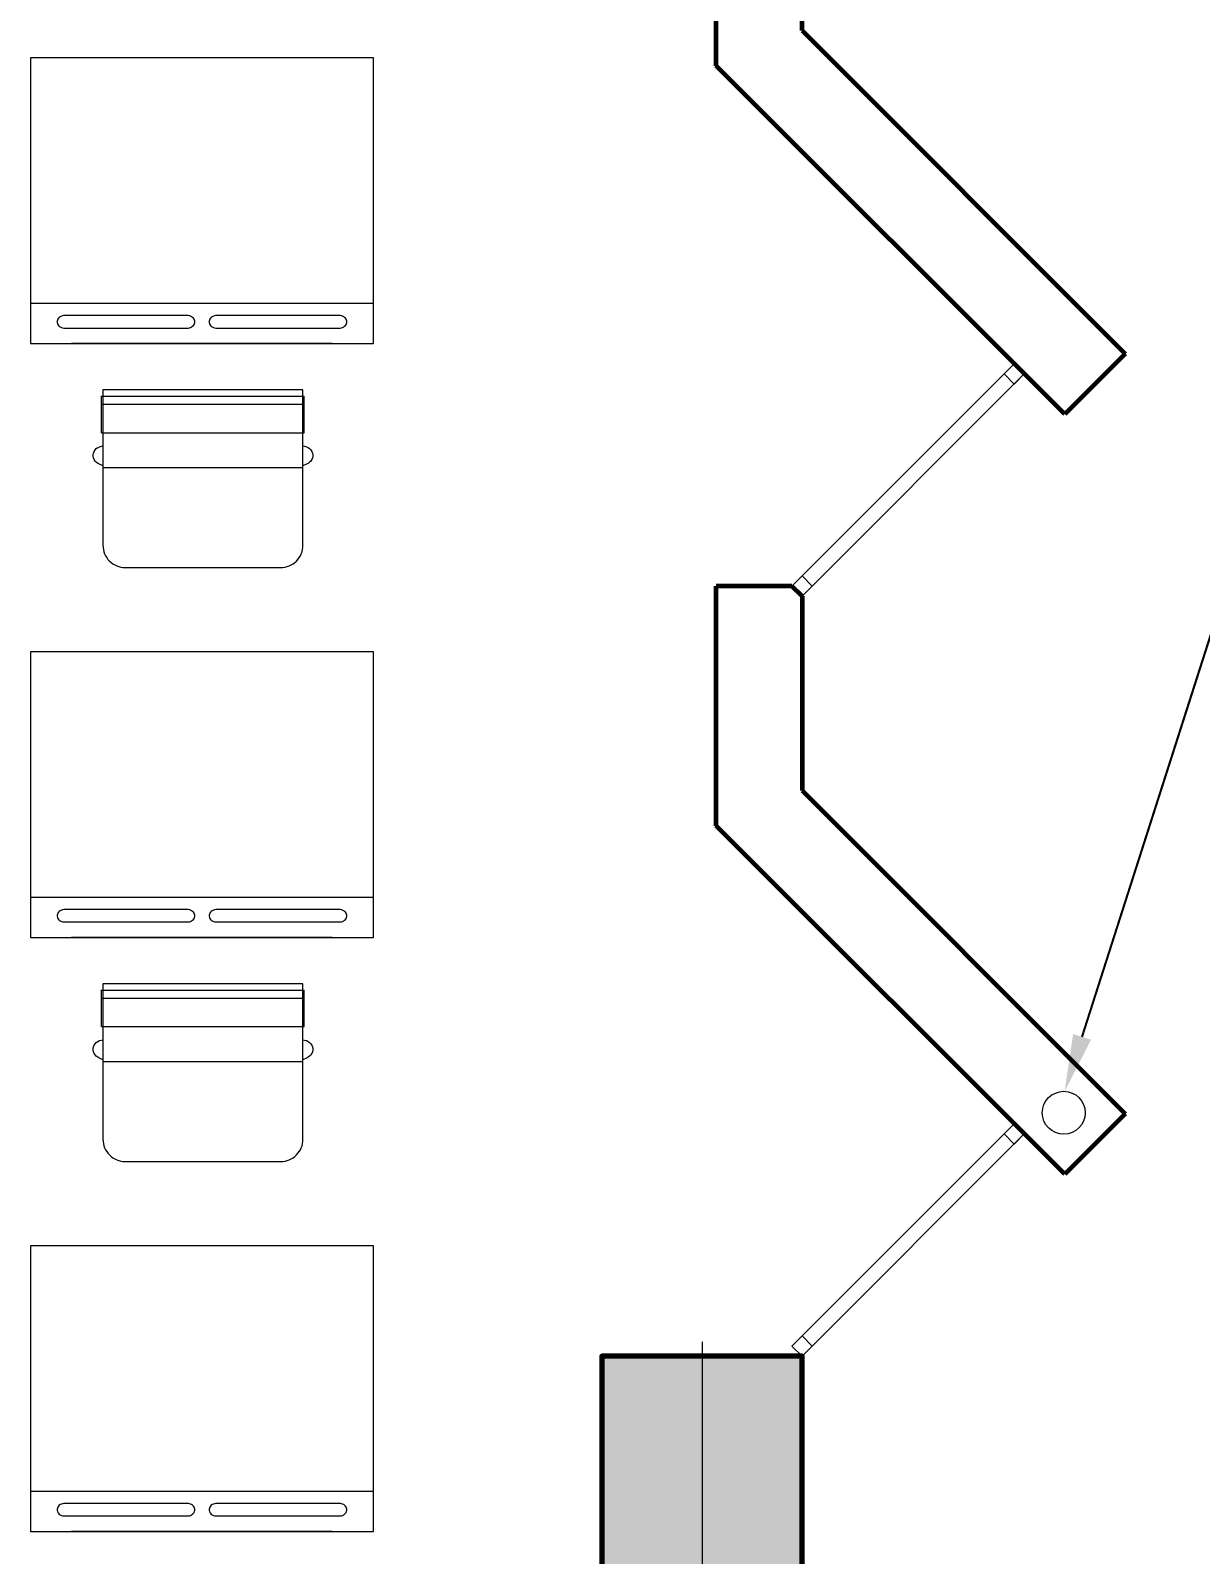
# Model space of a CAD drawing. Header units: millimetres. Extents: x 1 to 121, y 0 to 90.
# Drawn here: x 102.924 to 104.971, y 41.716 to 44.383 of the extents above; entities that cross this region are included whole.
import ezdxf
from ezdxf import colors
from ezdxf.entities.mleader import LeaderData, LeaderLine
from ezdxf.math import Vec2, Vec3

# ---------------------------------------------------------------- set-up
doc = ezdxf.new("R2010")
doc.units = ezdxf.units.MM
for name, color, linetype, lineweight in [('COLUMNAS 50', 32, 'Continuous', 70), ('Equipamiento SR', 23, 'Continuous', 0), ('Letras El', 9, 'Continuous', 5), ('letras sr', 7, 'Continuous', 5), ('Muros el', 144, 'Continuous', 60), ('tuberia de montantes', 10, 'Continuous', 0), ('Vanos', 140, 'Continuous', 5)]:
    doc.layers.add(name, color=color, linetype=linetype, lineweight=lineweight)
doc.layers.add('Mobiliario', color=7, linetype='Continuous', lineweight=0, true_color=0x7f7f7f)
doc.styles.add('Generales', font='trebuc.ttf', dxfattribs={"height": 0.1})

# ---------------------------------------------------------------- blocks, each defined once
blk = doc.blocks.new('Columna 1.10 x0.30')
at = {"true_color": 0xc7c8ca}
h = blk.add_hatch(color=9, dxfattribs=at)
h.dxf.hatch_style = 1
h.paths.add_polyline_path([(-234.8493, 113.8066), (-235.9493, 113.8066), (-235.9493, 113.4566), (-234.8493, 113.4566)])
h.paths.add_polyline_path([(-235.3906, 113.6316, -1), (-235.408, 113.6316, -1)], flags=16)
at = {"layer": 'COLUMNAS 50', "color": 1, "linetype": 'Continuous', "lineweight": 5}
for p, q in [((-235.3993, 113.8732), (-235.3993, 113.6932)), ((-235.9743, 113.6316), (-235.4443, 113.6316)), ((-234.8243, 113.6316), (-235.3543, 113.6316)), ((-235.3993, 113.5616), (-235.3993, 113.3816))]:
    blk.add_line(p, q, dxfattribs=at)
at = {"layer": 'COLUMNAS 50', "linetype": 'Continuous'}
blk.add_lwpolyline([(-235.9493, 113.4566), (-234.8493, 113.4566), (-234.8493, 113.8066), (-235.9493, 113.8066)], close=True, dxfattribs=at)
at = {"layer": 'COLUMNAS 50', "color": 1, "linetype": 'Continuous', "lineweight": 5}
blk.add_circle((-235.3993, 113.6316), 0.00871, dxfattribs=at)
blk.add_point((-235.3993, 113.6316), dxfattribs=at)
blk = doc.blocks.new('A$C3A47622C')
at = {"layer": 'Mobiliario', "linetype": 'Continuous'}
for p, q in [((0.0997, 0.3732), (0.1012, 0.3762)), ((0.1012, 0.3762), (0.1031, 0.3788)), ((0.1031, 0.3788), (0.1053, 0.381)), ((0.1053, 0.381), (0.1079, 0.3828)), ((0.1079, 0.3828), (0.1107, 0.384)), ((0.1107, 0.384), (0.1136, 0.3846)), ((0.1136, 0.3846), (0.1165, 0.3846)), ((0.1165, 0.3846), (0.1194, 0.384)), ((0.1194, 0.384), (0.1222, 0.3828)), ((0.1222, 0.3828), (0.1248, 0.381)), ((0.1248, 0.381), (0.127, 0.3788)), ((0.127, 0.3788), (0.1289, 0.3762)), ((0.1289, 0.3762), (0.1297, 0.3747)), ((0.1297, 0.3747), (0.1333, 0.3673)), ((0.0251, 0.3696), (0.0111, 0.3696)), ((0.0111, 0.015), (0.0111, 0.3696)), ((0.0752, 0.3696), (0.0251, 0.3696)), ((0.0251, 0.015), (0.0251, 0.3696)), ((0.0752, 0.015), (0.0752, 0.3696)), ((0.0983, 0.3673), (0.0987, 0.37)), ((0.0987, 0.37), (0.0997, 0.3732)), ((0.0752, 0.015), (0.0108, 0.015)), ((0.0987, 0.0146), (0.0983, 0.0173)), ((0.0997, 0.0113), (0.0987, 0.0146)), ((0.1012, 0.0084), (0.0997, 0.0113)), ((0.1031, 0.0057), (0.1012, 0.0084)), ((0.1053, 0.0035), (0.1031, 0.0057)), ((0.1079, 0.0018), (0.1053, 0.0035)), ((0.1107, 0.0006), (0.1079, 0.0018)), ((0.1136, 0), (0.1107, 0.0006)), ((0.1165, 0), (0.1136, 0)), ((0.1194, 0.0006), (0.1165, 0)), ((0.1222, 0.0018), (0.1194, 0.0006)), ((0.1248, 0.0035), (0.1222, 0.0018)), ((0.127, 0.0057), (0.1248, 0.0035)), ((0.1289, 0.0084), (0.127, 0.0057)), ((0.1297, 0.0099), (0.1289, 0.0084)), ((0.1333, 0.0173), (0.1297, 0.0099))]:
    blk.add_line(p, q, dxfattribs=at)
at = {"layer": 'Mobiliario'}
blk.add_line((0.1361, 0.0173), (0.1361, 0.3673), dxfattribs=at)
at = {"layer": 'Mobiliario', "linetype": 'Continuous'}
blk.add_lwpolyline([(0, 0.0173), (0.2722, 0.0173, 0.414214), (0.3111, 0.0562), (0.3111, 0.3284, 0.414214), (0.2722, 0.3673), (0, 0.3673), (0, 0.0173)], format="xyb", dxfattribs=at)

msp = doc.modelspace()

# ---------------------------------------------------------------- linework, layer by layer
at = {"layer": 'Equipamiento SR', "linetype": 'Continuous'}
for p, q in [((102.9241, 44.3349), (102.9241, 43.8349)), ((103.5241, 44.3349), (102.9241, 44.3349)), ((103.5241, 43.8349), (103.5241, 44.3349)), ((102.9241, 43.9054), (103.5241, 43.9054)), ((103.5091, 43.9054), (103.5091, 43.9049)), ((102.9712, 43.8756), (102.9708, 43.8738)), ((102.972, 43.8774), (102.9712, 43.8756)), ((102.9731, 43.8791), (102.972, 43.8774)), ((102.9745, 43.8805), (102.9731, 43.8791)), ((102.9762, 43.8817), (102.9745, 43.8805)), ((102.9781, 43.8827), (102.9762, 43.8817)), ((102.9802, 43.8833), (102.9781, 43.8827)), ((102.9824, 43.8837), (102.9802, 43.8833)), ((102.9835, 43.8837), (102.9824, 43.8837)), ((103.1988, 43.8837), (102.9835, 43.8837)), ((103.1999, 43.8837), (103.1988, 43.8837)), ((103.2021, 43.8833), (103.1999, 43.8837)), ((103.2042, 43.8827), (103.2021, 43.8833)), ((103.2061, 43.8817), (103.2042, 43.8827)), ((103.2078, 43.8805), (103.2061, 43.8817)), ((103.2092, 43.8791), (103.2078, 43.8805)), ((103.2103, 43.8774), (103.2092, 43.8791)), ((103.2111, 43.8756), (103.2103, 43.8774)), ((103.2115, 43.8738), (103.2111, 43.8756)), ((103.2372, 43.8756), (103.2368, 43.8738)), ((103.2379, 43.8774), (103.2372, 43.8756)), ((103.239, 43.8791), (103.2379, 43.8774)), ((103.2405, 43.8805), (103.239, 43.8791)), ((103.2422, 43.8817), (103.2405, 43.8805)), ((103.2441, 43.8827), (103.2422, 43.8817)), ((103.2462, 43.8833), (103.2441, 43.8827)), ((103.2484, 43.8837), (103.2462, 43.8833)), ((103.2495, 43.8837), (103.2484, 43.8837)), ((103.4648, 43.8837), (103.2495, 43.8837)), ((103.4659, 43.8837), (103.4648, 43.8837)), ((103.4681, 43.8833), (103.4659, 43.8837)), ((103.4702, 43.8827), (103.4681, 43.8833)), ((103.4721, 43.8817), (103.4702, 43.8827)), ((103.4738, 43.8805), (103.4721, 43.8817)), ((103.4752, 43.8791), (103.4738, 43.8805)), ((103.4763, 43.8774), (103.4752, 43.8791)), ((103.4771, 43.8756), (103.4763, 43.8774)), ((103.4774, 43.8738), (103.4771, 43.8756)), ((102.9708, 43.8738), (102.9708, 43.8719)), ((102.9708, 43.8719), (102.9712, 43.87)), ((102.9712, 43.87), (102.972, 43.8682)), ((102.972, 43.8682), (102.9731, 43.8666)), ((102.9731, 43.8666), (102.9745, 43.8651)), ((102.9745, 43.8651), (102.9762, 43.8639)), ((102.9762, 43.8639), (102.9781, 43.863)), ((102.9781, 43.863), (102.9802, 43.8623)), ((102.9802, 43.8623), (102.9824, 43.862)), ((102.9824, 43.862), (102.9835, 43.862)), ((102.9835, 43.862), (103.1988, 43.862)), ((103.1988, 43.862), (103.1999, 43.862)), ((103.1999, 43.862), (103.2021, 43.8623)), ((103.2021, 43.8623), (103.2042, 43.863)), ((103.2042, 43.863), (103.2061, 43.8639)), ((103.2061, 43.8639), (103.2078, 43.8651)), ((103.2078, 43.8651), (103.2092, 43.8666)), ((103.2092, 43.8666), (103.2103, 43.8682)), ((103.2103, 43.8682), (103.2111, 43.87)), ((103.2111, 43.87), (103.2115, 43.8719)), ((103.2115, 43.8719), (103.2115, 43.8738)), ((103.2368, 43.8738), (103.2368, 43.8719)), ((103.2368, 43.8719), (103.2372, 43.87)), ((103.2372, 43.87), (103.2379, 43.8682)), ((103.2379, 43.8682), (103.239, 43.8666)), ((103.239, 43.8666), (103.2405, 43.8651)), ((103.2405, 43.8651), (103.2422, 43.8639)), ((103.2422, 43.8639), (103.2441, 43.863)), ((103.2441, 43.863), (103.2462, 43.8623)), ((103.2462, 43.8623), (103.2484, 43.862)), ((103.2484, 43.862), (103.2495, 43.862)), ((103.2495, 43.862), (103.4648, 43.862)), ((103.4648, 43.862), (103.4659, 43.862)), ((103.4659, 43.862), (103.4681, 43.8623)), ((103.4681, 43.8623), (103.4702, 43.863)), ((103.4702, 43.863), (103.4721, 43.8639)), ((103.4721, 43.8639), (103.4738, 43.8651)), ((103.4738, 43.8651), (103.4752, 43.8666)), ((103.4752, 43.8666), (103.4763, 43.8682)), ((103.4763, 43.8682), (103.4771, 43.87)), ((103.4771, 43.87), (103.4774, 43.8719)), ((103.4774, 43.8719), (103.4774, 43.8738)), ((102.9241, 43.8349), (103.5241, 43.8349)), ((103.4521, 43.8349), (102.9961, 43.8349)), ((102.9241, 43.2955), (102.9241, 42.7955)), ((103.5241, 43.2955), (102.9241, 43.2955)), ((103.5241, 42.7955), (103.5241, 43.2955)), ((102.9241, 42.8659), (103.5241, 42.8659)), ((103.5091, 42.8659), (103.5091, 42.8655)), ((102.9712, 42.8362), (102.9708, 42.8343)), ((102.9708, 42.8343), (102.9708, 42.8325)), ((102.972, 42.838), (102.9712, 42.8362)), ((102.9731, 42.8396), (102.972, 42.838)), ((102.9745, 42.8411), (102.9731, 42.8396)), ((102.9762, 42.8423), (102.9745, 42.8411)), ((102.9781, 42.8433), (102.9762, 42.8423)), ((102.9802, 42.8439), (102.9781, 42.8433)), ((102.9824, 42.8442), (102.9802, 42.8439)), ((102.9835, 42.8442), (102.9824, 42.8442)), ((103.1988, 42.8442), (102.9835, 42.8442)), ((103.1999, 42.8442), (103.1988, 42.8442)), ((103.2021, 42.8439), (103.1999, 42.8442)), ((103.2042, 42.8433), (103.2021, 42.8439)), ((103.2061, 42.8423), (103.2042, 42.8433)), ((103.2078, 42.8411), (103.2061, 42.8423)), ((103.2092, 42.8396), (103.2078, 42.8411)), ((103.2103, 42.838), (103.2092, 42.8396)), ((103.2111, 42.8362), (103.2103, 42.838)), ((103.2115, 42.8343), (103.2111, 42.8362)), ((103.2115, 42.8325), (103.2115, 42.8343)), ((103.2372, 42.8362), (103.2368, 42.8343)), ((103.2368, 42.8343), (103.2368, 42.8325)), ((103.2379, 42.838), (103.2372, 42.8362)), ((103.239, 42.8396), (103.2379, 42.838)), ((103.2405, 42.8411), (103.239, 42.8396)), ((103.2422, 42.8423), (103.2405, 42.8411)), ((103.2441, 42.8433), (103.2422, 42.8423)), ((103.2462, 42.8439), (103.2441, 42.8433)), ((103.2484, 42.8442), (103.2462, 42.8439)), ((103.2495, 42.8442), (103.2484, 42.8442)), ((103.4648, 42.8442), (103.2495, 42.8442)), ((103.4659, 42.8442), (103.4648, 42.8442)), ((103.4681, 42.8439), (103.4659, 42.8442)), ((103.4702, 42.8433), (103.4681, 42.8439)), ((103.4721, 42.8423), (103.4702, 42.8433)), ((103.4738, 42.8411), (103.4721, 42.8423)), ((103.4752, 42.8396), (103.4738, 42.8411)), ((103.4763, 42.838), (103.4752, 42.8396)), ((103.4771, 42.8362), (103.4763, 42.838)), ((103.4774, 42.8343), (103.4771, 42.8362)), ((103.4774, 42.8325), (103.4774, 42.8343)), ((102.9708, 42.8325), (102.9712, 42.8306)), ((102.9712, 42.8306), (102.972, 42.8288)), ((102.972, 42.8288), (102.9731, 42.8272)), ((102.9731, 42.8272), (102.9745, 42.8257)), ((102.9745, 42.8257), (102.9762, 42.8245)), ((102.9762, 42.8245), (102.9781, 42.8235)), ((102.9781, 42.8235), (102.9802, 42.8229)), ((102.9802, 42.8229), (102.9824, 42.8226)), ((102.9824, 42.8226), (102.9835, 42.8226)), ((102.9835, 42.8226), (103.1988, 42.8226)), ((103.1988, 42.8226), (103.1999, 42.8226)), ((103.1999, 42.8226), (103.2021, 42.8229)), ((103.2021, 42.8229), (103.2042, 42.8235)), ((103.2042, 42.8235), (103.2061, 42.8245)), ((103.2061, 42.8245), (103.2078, 42.8257)), ((103.2078, 42.8257), (103.2092, 42.8272)), ((103.2092, 42.8272), (103.2103, 42.8288)), ((103.2103, 42.8288), (103.2111, 42.8306)), ((103.2111, 42.8306), (103.2115, 42.8325)), ((103.2368, 42.8325), (103.2372, 42.8306)), ((103.2372, 42.8306), (103.2379, 42.8288)), ((103.2379, 42.8288), (103.239, 42.8272)), ((103.239, 42.8272), (103.2405, 42.8257)), ((103.2405, 42.8257), (103.2422, 42.8245)), ((103.2422, 42.8245), (103.2441, 42.8235)), ((103.2441, 42.8235), (103.2462, 42.8229)), ((103.2462, 42.8229), (103.2484, 42.8226)), ((103.2484, 42.8226), (103.2495, 42.8226)), ((103.2495, 42.8226), (103.4648, 42.8226)), ((103.4648, 42.8226), (103.4659, 42.8226)), ((103.4659, 42.8226), (103.4681, 42.8229)), ((103.4681, 42.8229), (103.4702, 42.8235)), ((103.4702, 42.8235), (103.4721, 42.8245)), ((103.4721, 42.8245), (103.4738, 42.8257)), ((103.4738, 42.8257), (103.4752, 42.8272)), ((103.4752, 42.8272), (103.4763, 42.8288)), ((103.4763, 42.8288), (103.4771, 42.8306)), ((103.4771, 42.8306), (103.4774, 42.8325)), ((102.9241, 42.7955), (103.5241, 42.7955)), ((103.4521, 42.7955), (102.9961, 42.7955)), ((102.9241, 42.256), (102.9241, 41.756)), ((103.5241, 42.256), (102.9241, 42.256)), ((103.5241, 41.756), (103.5241, 42.256)), ((102.9241, 41.8265), (103.5241, 41.8265)), ((103.5091, 41.8265), (103.5091, 41.8261)), ((102.9712, 41.7968), (102.9708, 41.7949)), ((102.9708, 41.7949), (102.9708, 41.793)), ((102.972, 41.7986), (102.9712, 41.7968)), ((102.9731, 41.8002), (102.972, 41.7986)), ((102.9745, 41.8017), (102.9731, 41.8002)), ((102.9762, 41.8029), (102.9745, 41.8017)), ((102.9781, 41.8038), (102.9762, 41.8029)), ((102.9802, 41.8045), (102.9781, 41.8038)), ((102.9824, 41.8048), (102.9802, 41.8045)), ((102.9835, 41.8048), (102.9824, 41.8048)), ((103.1988, 41.8048), (102.9835, 41.8048)), ((103.1999, 41.8048), (103.1988, 41.8048)), ((103.2021, 41.8045), (103.1999, 41.8048)), ((103.2042, 41.8038), (103.2021, 41.8045)), ((103.2061, 41.8029), (103.2042, 41.8038)), ((103.2078, 41.8017), (103.2061, 41.8029)), ((103.2092, 41.8002), (103.2078, 41.8017)), ((103.2103, 41.7986), (103.2092, 41.8002)), ((103.2111, 41.7968), (103.2103, 41.7986)), ((103.2115, 41.7949), (103.2111, 41.7968)), ((103.2115, 41.793), (103.2115, 41.7949)), ((103.2372, 41.7968), (103.2368, 41.7949)), ((103.2368, 41.7949), (103.2368, 41.793)), ((103.2379, 41.7986), (103.2372, 41.7968)), ((103.239, 41.8002), (103.2379, 41.7986)), ((103.2405, 41.8017), (103.239, 41.8002)), ((103.2422, 41.8029), (103.2405, 41.8017)), ((103.2441, 41.8038), (103.2422, 41.8029)), ((103.2462, 41.8045), (103.2441, 41.8038)), ((103.2484, 41.8048), (103.2462, 41.8045)), ((103.2495, 41.8048), (103.2484, 41.8048)), ((103.4648, 41.8048), (103.2495, 41.8048)), ((103.4659, 41.8048), (103.4648, 41.8048)), ((103.4681, 41.8045), (103.4659, 41.8048)), ((103.4702, 41.8038), (103.4681, 41.8045)), ((103.4721, 41.8029), (103.4702, 41.8038)), ((103.4738, 41.8017), (103.4721, 41.8029)), ((103.4752, 41.8002), (103.4738, 41.8017)), ((103.4763, 41.7986), (103.4752, 41.8002)), ((103.4771, 41.7968), (103.4763, 41.7986)), ((103.4774, 41.7949), (103.4771, 41.7968)), ((103.4774, 41.793), (103.4774, 41.7949)), ((102.9708, 41.793), (102.9712, 41.7912)), ((102.9712, 41.7912), (102.972, 41.7894)), ((102.972, 41.7894), (102.9731, 41.7877)), ((102.9731, 41.7877), (102.9745, 41.7863)), ((102.9745, 41.7863), (102.9762, 41.7851)), ((102.9762, 41.7851), (102.9781, 41.7841)), ((102.9781, 41.7841), (102.9802, 41.7835)), ((102.9802, 41.7835), (102.9824, 41.7831)), ((102.9824, 41.7831), (102.9835, 41.7831)), ((102.9835, 41.7831), (103.1988, 41.7831)), ((103.1988, 41.7831), (103.1999, 41.7831)), ((103.1999, 41.7831), (103.2021, 41.7835)), ((103.2021, 41.7835), (103.2042, 41.7841)), ((103.2042, 41.7841), (103.2061, 41.7851)), ((103.2061, 41.7851), (103.2078, 41.7863)), ((103.2078, 41.7863), (103.2092, 41.7877)), ((103.2092, 41.7877), (103.2103, 41.7894)), ((103.2103, 41.7894), (103.2111, 41.7912)), ((103.2111, 41.7912), (103.2115, 41.793)), ((103.2368, 41.793), (103.2372, 41.7912)), ((103.2372, 41.7912), (103.2379, 41.7894)), ((103.2379, 41.7894), (103.239, 41.7877)), ((103.239, 41.7877), (103.2405, 41.7863)), ((103.2405, 41.7863), (103.2422, 41.7851)), ((103.2422, 41.7851), (103.2441, 41.7841)), ((103.2441, 41.7841), (103.2462, 41.7835)), ((103.2462, 41.7835), (103.2484, 41.7831)), ((103.2484, 41.7831), (103.2495, 41.7831)), ((103.2495, 41.7831), (103.4648, 41.7831)), ((103.4648, 41.7831), (103.4659, 41.7831)), ((103.4659, 41.7831), (103.4681, 41.7835)), ((103.4681, 41.7835), (103.4702, 41.7841)), ((103.4702, 41.7841), (103.4721, 41.7851)), ((103.4721, 41.7851), (103.4738, 41.7863)), ((103.4738, 41.7863), (103.4752, 41.7877)), ((103.4752, 41.7877), (103.4763, 41.7894)), ((103.4763, 41.7894), (103.4771, 41.7912)), ((103.4771, 41.7912), (103.4774, 41.793)), ((102.9241, 41.756), (103.5241, 41.756)), ((103.4521, 41.756), (102.9961, 41.756))]:
    msp.add_line(p, q, dxfattribs=at)
at = {"layer": 'Mobiliario', "linetype": 'Continuous', "lineweight": 0}
for p, q in [((102.9241, 44.3349), (102.9241, 43.8349)), ((103.5241, 44.3349), (102.9241, 44.3349)), ((103.5241, 43.8349), (103.5241, 44.3349)), ((102.9241, 43.9054), (103.5241, 43.9054)), ((103.5091, 43.9054), (103.5091, 43.9049)), ((102.9712, 43.8756), (102.9708, 43.8738)), ((102.9719, 43.8774), (102.9712, 43.8756)), ((102.9731, 43.8791), (102.9719, 43.8774)), ((102.9745, 43.8805), (102.9731, 43.8791)), ((102.9762, 43.8817), (102.9745, 43.8805)), ((102.9781, 43.8827), (102.9762, 43.8817)), ((102.9802, 43.8833), (102.9781, 43.8827)), ((102.9824, 43.8837), (102.9802, 43.8833)), ((102.9835, 43.8837), (102.9824, 43.8837)), ((103.1988, 43.8837), (102.9835, 43.8837)), ((103.1999, 43.8837), (103.1988, 43.8837)), ((103.2021, 43.8833), (103.1999, 43.8837)), ((103.2042, 43.8827), (103.2021, 43.8833)), ((103.2061, 43.8817), (103.2042, 43.8827)), ((103.2078, 43.8805), (103.2061, 43.8817)), ((103.2092, 43.8791), (103.2078, 43.8805)), ((103.2103, 43.8774), (103.2092, 43.8791)), ((103.2111, 43.8756), (103.2103, 43.8774)), ((103.2114, 43.8738), (103.2111, 43.8756)), ((103.2372, 43.8756), (103.2368, 43.8738)), ((103.2379, 43.8774), (103.2372, 43.8756)), ((103.239, 43.8791), (103.2379, 43.8774)), ((103.2405, 43.8805), (103.239, 43.8791)), ((103.2422, 43.8817), (103.2405, 43.8805)), ((103.2441, 43.8827), (103.2422, 43.8817)), ((103.2462, 43.8833), (103.2441, 43.8827)), ((103.2483, 43.8837), (103.2462, 43.8833)), ((103.2494, 43.8837), (103.2483, 43.8837)), ((103.4648, 43.8837), (103.2494, 43.8837)), ((103.4659, 43.8837), (103.4648, 43.8837)), ((103.4681, 43.8833), (103.4659, 43.8837)), ((103.4701, 43.8827), (103.4681, 43.8833)), ((103.4721, 43.8817), (103.4701, 43.8827)), ((103.4738, 43.8805), (103.4721, 43.8817)), ((103.4752, 43.8791), (103.4738, 43.8805)), ((103.4763, 43.8774), (103.4752, 43.8791)), ((103.477, 43.8756), (103.4763, 43.8774)), ((103.4774, 43.8738), (103.477, 43.8756)), ((102.9708, 43.8738), (102.9708, 43.8719)), ((102.9708, 43.8719), (102.9712, 43.87)), ((102.9712, 43.87), (102.9719, 43.8682)), ((102.9719, 43.8682), (102.9731, 43.8666)), ((102.9731, 43.8666), (102.9745, 43.8651)), ((102.9745, 43.8651), (102.9762, 43.8639)), ((102.9762, 43.8639), (102.9781, 43.863)), ((102.9781, 43.863), (102.9802, 43.8623)), ((102.9802, 43.8623), (102.9824, 43.862)), ((102.9824, 43.862), (102.9835, 43.862)), ((102.9835, 43.862), (103.1988, 43.862)), ((103.1988, 43.862), (103.1999, 43.862)), ((103.1999, 43.862), (103.2021, 43.8623)), ((103.2021, 43.8623), (103.2042, 43.863)), ((103.2042, 43.863), (103.2061, 43.8639)), ((103.2061, 43.8639), (103.2078, 43.8651)), ((103.2078, 43.8651), (103.2092, 43.8666)), ((103.2092, 43.8666), (103.2103, 43.8682)), ((103.2103, 43.8682), (103.2111, 43.87)), ((103.2111, 43.87), (103.2114, 43.8719)), ((103.2114, 43.8719), (103.2114, 43.8738)), ((103.2368, 43.8738), (103.2368, 43.8719)), ((103.2368, 43.8719), (103.2372, 43.87)), ((103.2372, 43.87), (103.2379, 43.8682)), ((103.2379, 43.8682), (103.239, 43.8666)), ((103.239, 43.8666), (103.2405, 43.8651)), ((103.2405, 43.8651), (103.2422, 43.8639)), ((103.2422, 43.8639), (103.2441, 43.863)), ((103.2441, 43.863), (103.2462, 43.8623)), ((103.2462, 43.8623), (103.2483, 43.862)), ((103.2483, 43.862), (103.2494, 43.862)), ((103.2494, 43.862), (103.4648, 43.862)), ((103.4648, 43.862), (103.4659, 43.862)), ((103.4659, 43.862), (103.4681, 43.8623)), ((103.4681, 43.8623), (103.4701, 43.863)), ((103.4701, 43.863), (103.4721, 43.8639)), ((103.4721, 43.8639), (103.4738, 43.8651)), ((103.4738, 43.8651), (103.4752, 43.8666)), ((103.4752, 43.8666), (103.4763, 43.8682)), ((103.4763, 43.8682), (103.477, 43.87)), ((103.477, 43.87), (103.4774, 43.8719)), ((103.4774, 43.8719), (103.4774, 43.8738)), ((102.9241, 43.8349), (103.5241, 43.8349)), ((103.4521, 43.8349), (102.9961, 43.8349)), ((102.9241, 43.2955), (102.9241, 42.7955)), ((103.5241, 43.2955), (102.9241, 43.2955)), ((103.5241, 42.7955), (103.5241, 43.2955)), ((102.9241, 42.8659), (103.5241, 42.8659)), ((103.5091, 42.8659), (103.5091, 42.8655)), ((102.9712, 42.8362), (102.9708, 42.8343)), ((102.9708, 42.8343), (102.9708, 42.8325)), ((102.9719, 42.838), (102.9712, 42.8362)), ((102.9731, 42.8396), (102.9719, 42.838)), ((102.9745, 42.8411), (102.9731, 42.8396)), ((102.9762, 42.8423), (102.9745, 42.8411)), ((102.9781, 42.8433), (102.9762, 42.8423)), ((102.9802, 42.8439), (102.9781, 42.8433)), ((102.9824, 42.8442), (102.9802, 42.8439)), ((102.9835, 42.8442), (102.9824, 42.8442)), ((103.1988, 42.8442), (102.9835, 42.8442)), ((103.1999, 42.8442), (103.1988, 42.8442)), ((103.2021, 42.8439), (103.1999, 42.8442)), ((103.2042, 42.8433), (103.2021, 42.8439)), ((103.2061, 42.8423), (103.2042, 42.8433)), ((103.2078, 42.8411), (103.2061, 42.8423)), ((103.2092, 42.8396), (103.2078, 42.8411)), ((103.2103, 42.838), (103.2092, 42.8396)), ((103.2111, 42.8362), (103.2103, 42.838)), ((103.2114, 42.8343), (103.2111, 42.8362)), ((103.2114, 42.8325), (103.2114, 42.8343)), ((103.2372, 42.8362), (103.2368, 42.8343)), ((103.2368, 42.8343), (103.2368, 42.8325)), ((103.2379, 42.838), (103.2372, 42.8362)), ((103.239, 42.8396), (103.2379, 42.838)), ((103.2405, 42.8411), (103.239, 42.8396)), ((103.2422, 42.8423), (103.2405, 42.8411)), ((103.2441, 42.8433), (103.2422, 42.8423)), ((103.2462, 42.8439), (103.2441, 42.8433)), ((103.2483, 42.8442), (103.2462, 42.8439)), ((103.2494, 42.8442), (103.2483, 42.8442)), ((103.4648, 42.8442), (103.2494, 42.8442)), ((103.4659, 42.8442), (103.4648, 42.8442)), ((103.4681, 42.8439), (103.4659, 42.8442)), ((103.4701, 42.8433), (103.4681, 42.8439)), ((103.4721, 42.8423), (103.4701, 42.8433)), ((103.4738, 42.8411), (103.4721, 42.8423)), ((103.4752, 42.8396), (103.4738, 42.8411)), ((103.4763, 42.838), (103.4752, 42.8396)), ((103.477, 42.8362), (103.4763, 42.838)), ((103.4774, 42.8343), (103.477, 42.8362)), ((103.4774, 42.8325), (103.4774, 42.8343)), ((102.9708, 42.8325), (102.9712, 42.8306)), ((102.9712, 42.8306), (102.9719, 42.8288)), ((102.9719, 42.8288), (102.9731, 42.8272)), ((102.9731, 42.8272), (102.9745, 42.8257)), ((102.9745, 42.8257), (102.9762, 42.8245)), ((102.9762, 42.8245), (102.9781, 42.8235)), ((102.9781, 42.8235), (102.9802, 42.8229)), ((102.9802, 42.8229), (102.9824, 42.8226)), ((102.9824, 42.8226), (102.9835, 42.8226)), ((102.9835, 42.8226), (103.1988, 42.8226)), ((103.1988, 42.8226), (103.1999, 42.8226)), ((103.1999, 42.8226), (103.2021, 42.8229)), ((103.2021, 42.8229), (103.2042, 42.8235)), ((103.2042, 42.8235), (103.2061, 42.8245)), ((103.2061, 42.8245), (103.2078, 42.8257)), ((103.2078, 42.8257), (103.2092, 42.8272)), ((103.2092, 42.8272), (103.2103, 42.8288)), ((103.2103, 42.8288), (103.2111, 42.8306)), ((103.2111, 42.8306), (103.2114, 42.8325)), ((103.2368, 42.8325), (103.2372, 42.8306)), ((103.2372, 42.8306), (103.2379, 42.8288)), ((103.2379, 42.8288), (103.239, 42.8272)), ((103.239, 42.8272), (103.2405, 42.8257)), ((103.2405, 42.8257), (103.2422, 42.8245)), ((103.2422, 42.8245), (103.2441, 42.8235)), ((103.2441, 42.8235), (103.2462, 42.8229)), ((103.2462, 42.8229), (103.2483, 42.8226)), ((103.2483, 42.8226), (103.2494, 42.8226)), ((103.2494, 42.8226), (103.4648, 42.8226)), ((103.4648, 42.8226), (103.4659, 42.8226)), ((103.4659, 42.8226), (103.4681, 42.8229)), ((103.4681, 42.8229), (103.4701, 42.8235)), ((103.4701, 42.8235), (103.4721, 42.8245)), ((103.4721, 42.8245), (103.4738, 42.8257)), ((103.4738, 42.8257), (103.4752, 42.8272)), ((103.4752, 42.8272), (103.4763, 42.8288)), ((103.4763, 42.8288), (103.477, 42.8306)), ((103.477, 42.8306), (103.4774, 42.8325)), ((102.9241, 42.7955), (103.5241, 42.7955)), ((103.4521, 42.7955), (102.9961, 42.7955)), ((102.9241, 42.256), (102.9241, 41.756)), ((103.5241, 42.256), (102.9241, 42.256)), ((103.5241, 41.756), (103.5241, 42.256)), ((102.9241, 41.8265), (103.5241, 41.8265)), ((103.5091, 41.8265), (103.5091, 41.8261)), ((102.9712, 41.7968), (102.9708, 41.7949)), ((102.9708, 41.7949), (102.9708, 41.793)), ((102.9719, 41.7986), (102.9712, 41.7968)), ((102.9731, 41.8002), (102.9719, 41.7986)), ((102.9745, 41.8017), (102.9731, 41.8002)), ((102.9762, 41.8029), (102.9745, 41.8017)), ((102.9781, 41.8038), (102.9762, 41.8029)), ((102.9802, 41.8045), (102.9781, 41.8038)), ((102.9824, 41.8048), (102.9802, 41.8045)), ((102.9835, 41.8048), (102.9824, 41.8048)), ((103.1988, 41.8048), (102.9835, 41.8048)), ((103.1999, 41.8048), (103.1988, 41.8048)), ((103.2021, 41.8045), (103.1999, 41.8048)), ((103.2042, 41.8038), (103.2021, 41.8045)), ((103.2061, 41.8029), (103.2042, 41.8038)), ((103.2078, 41.8017), (103.2061, 41.8029)), ((103.2092, 41.8002), (103.2078, 41.8017)), ((103.2103, 41.7986), (103.2092, 41.8002)), ((103.2111, 41.7968), (103.2103, 41.7986)), ((103.2114, 41.7949), (103.2111, 41.7968)), ((103.2114, 41.793), (103.2114, 41.7949)), ((103.2372, 41.7968), (103.2368, 41.7949)), ((103.2368, 41.7949), (103.2368, 41.793)), ((103.2379, 41.7986), (103.2372, 41.7968)), ((103.239, 41.8002), (103.2379, 41.7986)), ((103.2405, 41.8017), (103.239, 41.8002)), ((103.2422, 41.8029), (103.2405, 41.8017)), ((103.2441, 41.8038), (103.2422, 41.8029)), ((103.2462, 41.8045), (103.2441, 41.8038)), ((103.2483, 41.8048), (103.2462, 41.8045)), ((103.2494, 41.8048), (103.2483, 41.8048)), ((103.4648, 41.8048), (103.2494, 41.8048)), ((103.4659, 41.8048), (103.4648, 41.8048)), ((103.4681, 41.8045), (103.4659, 41.8048)), ((103.4701, 41.8038), (103.4681, 41.8045)), ((103.4721, 41.8029), (103.4701, 41.8038)), ((103.4738, 41.8017), (103.4721, 41.8029)), ((103.4752, 41.8002), (103.4738, 41.8017)), ((103.4763, 41.7986), (103.4752, 41.8002)), ((103.477, 41.7968), (103.4763, 41.7986)), ((103.4774, 41.7949), (103.477, 41.7968)), ((103.4774, 41.793), (103.4774, 41.7949)), ((102.9708, 41.793), (102.9712, 41.7912)), ((102.9712, 41.7912), (102.9719, 41.7894)), ((102.9719, 41.7894), (102.9731, 41.7877)), ((102.9731, 41.7877), (102.9745, 41.7863)), ((102.9745, 41.7863), (102.9762, 41.7851)), ((102.9762, 41.7851), (102.9781, 41.7841)), ((102.9781, 41.7841), (102.9802, 41.7835)), ((102.9802, 41.7835), (102.9824, 41.7831)), ((102.9824, 41.7831), (102.9835, 41.7831)), ((102.9835, 41.7831), (103.1988, 41.7831)), ((103.1988, 41.7831), (103.1999, 41.7831)), ((103.1999, 41.7831), (103.2021, 41.7835)), ((103.2021, 41.7835), (103.2042, 41.7841)), ((103.2042, 41.7841), (103.2061, 41.7851)), ((103.2061, 41.7851), (103.2078, 41.7863)), ((103.2078, 41.7863), (103.2092, 41.7877)), ((103.2092, 41.7877), (103.2103, 41.7894)), ((103.2103, 41.7894), (103.2111, 41.7912)), ((103.2111, 41.7912), (103.2114, 41.793)), ((103.2368, 41.793), (103.2372, 41.7912)), ((103.2372, 41.7912), (103.2379, 41.7894)), ((103.2379, 41.7894), (103.239, 41.7877)), ((103.239, 41.7877), (103.2405, 41.7863)), ((103.2405, 41.7863), (103.2422, 41.7851)), ((103.2422, 41.7851), (103.2441, 41.7841)), ((103.2441, 41.7841), (103.2462, 41.7835)), ((103.2462, 41.7835), (103.2483, 41.7831)), ((103.2483, 41.7831), (103.2494, 41.7831)), ((103.2494, 41.7831), (103.4648, 41.7831)), ((103.4648, 41.7831), (103.4659, 41.7831)), ((103.4659, 41.7831), (103.4681, 41.7835)), ((103.4681, 41.7835), (103.4701, 41.7841)), ((103.4701, 41.7841), (103.4721, 41.7851)), ((103.4721, 41.7851), (103.4738, 41.7863)), ((103.4738, 41.7863), (103.4752, 41.7877)), ((103.4752, 41.7877), (103.4763, 41.7894)), ((103.4763, 41.7894), (103.477, 41.7912)), ((103.477, 41.7912), (103.4774, 41.793)), ((102.9241, 41.756), (103.5241, 41.756)), ((103.4521, 41.756), (102.9961, 41.756))]:
    msp.add_line(p, q, dxfattribs=at)
at = {"layer": 'Muros el', "ltscale": 0.05}
for p, q in [((104.1241, 42.9906), (104.1241, 43.4105)), ((104.2565, 43.4105), (104.1241, 43.4105)), ((104.1241, 42.9906), (104.1241, 43.4105)), ((104.2565, 43.4105), (104.1241, 43.4105)), ((104.2741, 43.3928), (104.2565, 43.4105)), ((104.2741, 43.3928), (104.2565, 43.4105))]:
    msp.add_line(p, q, dxfattribs=at)
for points in [[(104.1241, 44.3206), (104.1241, 44.7405)], [(104.1241, 44.3206), (104.1241, 44.7405)], [(104.2741, 44.3827), (104.2741, 44.7228)], [(104.2741, 44.3827), (104.8398, 43.8171)], [(104.2741, 44.3827), (104.8398, 43.817)], [(104.7338, 43.711), (104.1241, 44.3206)], [(104.7337, 43.711), (104.1241, 44.3206)], [(104.8398, 43.817), (104.7337, 43.711)], [(104.8398, 43.8171), (104.7338, 43.711)], [(104.2741, 43.3928), (104.2741, 43.0527)], [(104.2741, 43.3928), (104.2741, 43.0527)], [(104.2741, 43.0527), (104.8398, 42.487)], [(104.2741, 43.0527), (104.8398, 42.487)], [(104.7338, 42.381), (104.1241, 42.9906)], [(104.7337, 42.381), (104.1241, 42.9906)], [(104.8398, 42.487), (104.7337, 42.381)], [(104.8398, 42.487), (104.7338, 42.381)]]:
    msp.add_lwpolyline(points, dxfattribs=at)
at = {"layer": 'tuberia de montantes'}
msp.add_circle((104.732, 42.4887), 0.0375, dxfattribs=at)
msp.add_circle((104.732, 42.4887), 0.0375, dxfattribs=at)
at = {"layer": 'Vanos', "color": 7, "linetype": 'Continuous'}
for p, q in [((104.6277, 43.7817), (104.6454, 43.7994)), ((104.663, 43.7817), (104.6454, 43.7994)), ((104.2741, 43.3928), (104.663, 43.7817)), ((104.2741, 43.4281), (104.6277, 43.7817)), ((104.6454, 43.764), (104.6277, 43.7817)), ((104.663, 43.7817), (104.6454, 43.764)), ((104.2565, 43.4105), (104.2741, 43.4281)), ((104.2741, 43.4281), (104.2918, 43.4105)), ((104.6277, 42.4517), (104.6454, 42.4693)), ((104.663, 42.4517), (104.6454, 42.4693)), ((104.2741, 42.0628), (104.663, 42.4517)), ((104.2741, 42.0981), (104.6277, 42.4517)), ((104.6454, 42.434), (104.6277, 42.4517)), ((104.663, 42.4517), (104.6454, 42.434)), ((104.2565, 42.0804), (104.2741, 42.0981)), ((104.2918, 42.0804), (104.2741, 42.0981)), ((104.2741, 42.0628), (104.2565, 42.0804)), ((104.2918, 42.0804), (104.2741, 42.0628))]:
    msp.add_line(p, q, dxfattribs=at)
at = {"layer": 'Vanos', "linetype": 'Continuous'}
for p, q in [((104.6277, 43.7817), (104.6454, 43.7994)), ((104.663, 43.7817), (104.6454, 43.7994)), ((104.2741, 43.3928), (104.663, 43.7817)), ((104.2741, 43.4281), (104.6277, 43.7817)), ((104.6454, 43.764), (104.6277, 43.7817)), ((104.663, 43.7817), (104.6454, 43.764)), ((104.2565, 43.4105), (104.2741, 43.4281)), ((104.2741, 43.4281), (104.2918, 43.4105)), ((104.6277, 42.4517), (104.6454, 42.4693)), ((104.663, 42.4517), (104.6454, 42.4693)), ((104.2741, 42.0628), (104.663, 42.4517)), ((104.2741, 42.0981), (104.6277, 42.4517)), ((104.6454, 42.434), (104.6277, 42.4517)), ((104.663, 42.4517), (104.6454, 42.434)), ((104.2565, 42.0804), (104.2741, 42.0981)), ((104.2918, 42.0804), (104.2741, 42.0981)), ((104.2741, 42.0628), (104.2565, 42.0804)), ((104.2918, 42.0804), (104.2741, 42.0628))]:
    msp.add_line(p, q, dxfattribs=at)

# ---------------------------------------------------------------- block references
at = {"layer": 'COLUMNAS 50', "rotation": 90.00000079175702}
msp.add_blockref('Columna 1.10 x0.30', (217.7307, 276.9121), dxfattribs=at)
msp.add_blockref('Columna 1.10 x0.30', (217.7307, 276.9121), dxfattribs=at)
at = {"layer": 'Equipamiento SR', "rotation": 270}
for p in [(103.0336, 43.754), (103.0336, 43.754), (103.0336, 42.7146), (103.0336, 42.7146)]:
    msp.add_blockref('A$C3A47622C', p, dxfattribs=at)

# ---------------------------------------------------------------- leaders
at = {"layer": 'Letras El'}
ml = msp.add_multileader_mtext('Standard', dxfattribs=at)
ml.set_content('{\\H0.86957x;Baja montante tuberia de\\P agua pluvial D=3", embebida\\P en tabiqueria}', color=256, style='Generales')
ml.set_leader_properties()
ml.build(insert=Vec2(0, 0))
ml.multileader.update_dxf_attribs({"text_right_attachment_type": 6, "dogleg_length": 0.36, "arrow_head_size": 0.1})
ctx = ml.context
ctx.base_point, ctx.char_height, ctx.arrow_head_size, ctx.landing_gap_size, ctx.plane_origin, ctx.plane_x_axis, ctx.plane_y_axis = Vec3(105.2976, 46.4002), 0.115, 0.1, 0.09, Vec3(105.7335, 46.8636), Vec3(0, -1), Vec3(1, 0)
ctx.right_attachment = 6
notes = []
notes.append((ctx, [(1, (1, 1, 0), (105.226, 44.0652), (0, 1), 0.36, [(0, [(104.8292, 47.137)], 0, []), (1, [(104.7337, 42.5262)], 0, [])])]))
ctx.mtext.insert, ctx.mtext.text_direction, ctx.mtext.rotation, ctx.mtext.flow_direction = Vec3(105.3692, 46.3102), Vec3(0, -1), 4.712389, 5
at = {"layer": 'letras sr'}
ml = msp.add_multileader_mtext('Standard', dxfattribs=at)
ml.set_content('{\\H0.86957x;Baja montante tubería de\\P agua pluvial D=3", embebida\\P en tabiquería}', color=256, style='Generales')
ml.set_leader_properties()
ml.build(insert=Vec2(0, 0))
ml.multileader.update_dxf_attribs({"text_right_attachment_type": 6, "dogleg_length": 0.36, "arrow_head_size": 0.1})
ctx = ml.context
ctx.base_point, ctx.char_height, ctx.arrow_head_size, ctx.landing_gap_size, ctx.plane_origin, ctx.plane_x_axis, ctx.plane_y_axis = Vec3(105.2976, 46.4002), 0.115, 0.1, 0.09, Vec3(105.7335, 46.8636), Vec3(0, -1), Vec3(1, 0)
ctx.right_attachment = 6
notes.append((ctx, [(1, (1, 1, 0), (105.2259, 44.0652), (0, 1), 0.36, [(0, [(104.8292, 47.137)], 0, []), (1, [(104.7336, 42.5262)], 0, [])])]))
ctx.mtext.insert, ctx.mtext.text_direction, ctx.mtext.rotation, ctx.mtext.flow_direction = Vec3(105.3692, 46.3102), Vec3(0, -1), 4.712389, 5
for ctx, leaders in notes:
    for number, flags, end, landing, length, lines in leaders:
        leader = LeaderData()
        leader.index, (leader.has_last_leader_line, leader.has_dogleg_vector, leader.attachment_direction) = number, flags
        leader.last_leader_point, leader.dogleg_vector, leader.dogleg_length = Vec3(end), Vec3(landing), length
        for number, points, colour, breaks in lines:
            line = LeaderLine()
            line.index, line.vertices, line.color, line.breaks = number, Vec3.list(points), colors.encode_raw_color(colour), breaks
            leader.lines.append(line)
        ctx.leaders.append(leader)

doc.saveas('drawing.dxf')
